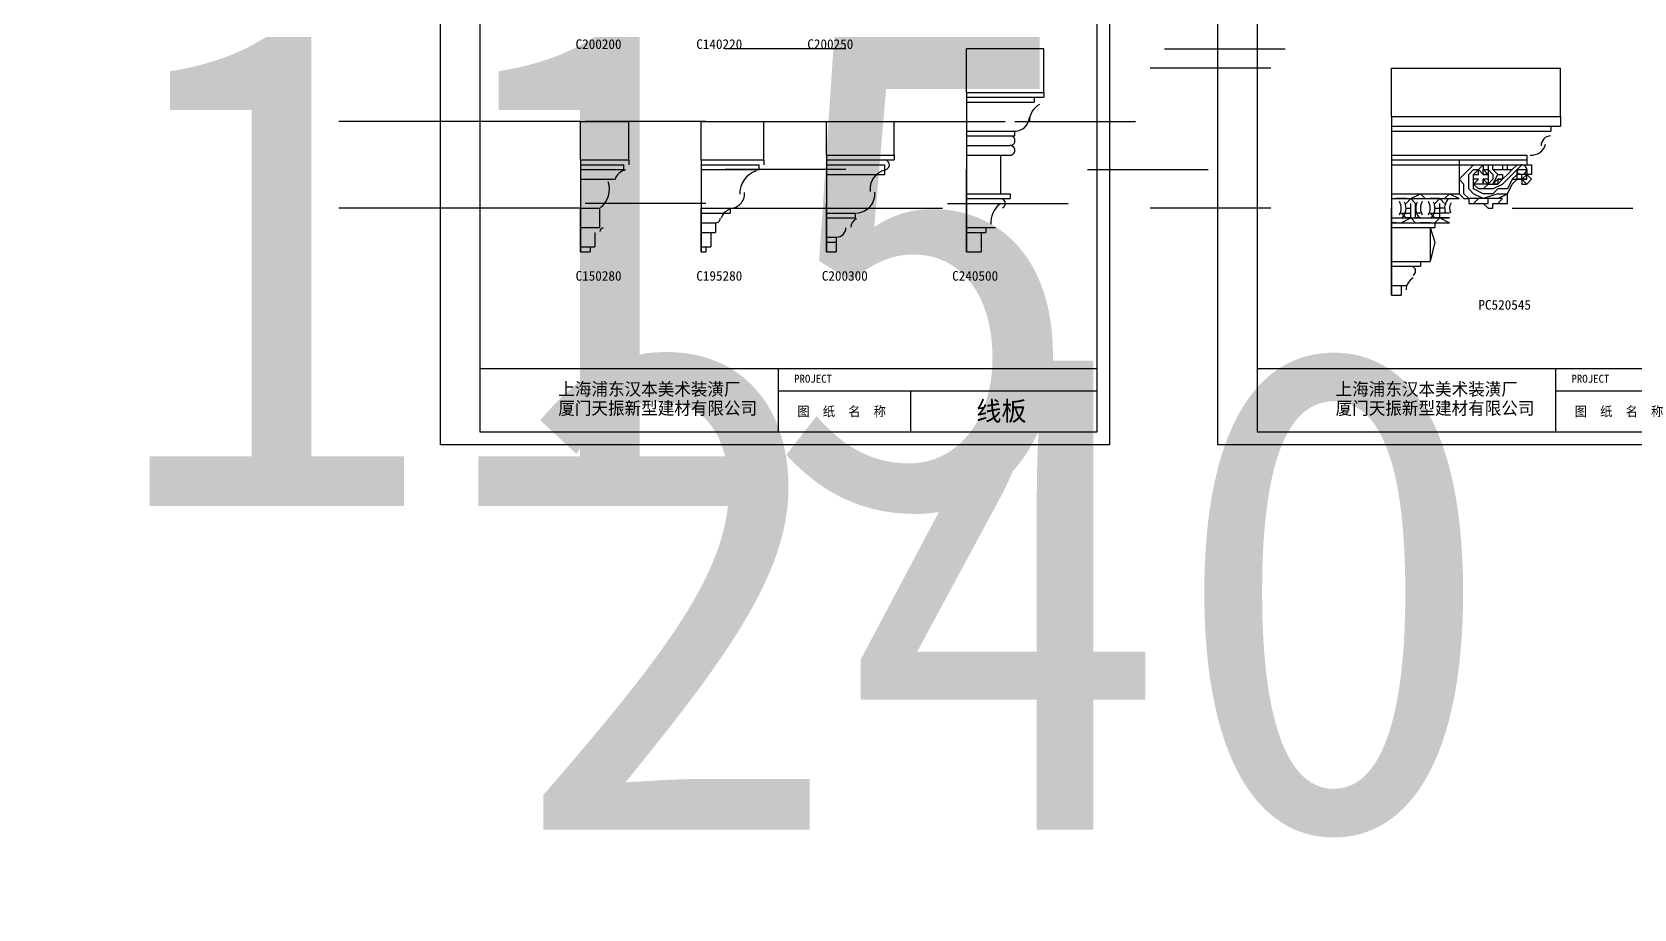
# Model space of a CAD drawing. Header units: metres. Extents: x -312.62 to -302.97, y -19.46 to -14.83.
# Drawn here: x -312.616 to -309.298, y -19.461 to -17.645 of the extents above; entities that cross this region are included whole.
import ezdxf

# ---------------------------------------------------------------- set-up
doc = ezdxf.new("R2010")
doc.units = ezdxf.units.M
doc.layers.add('DD', color=4, linetype='Continuous')
doc.layers.add('DRAW', color=7, linetype='Continuous')
doc.dimstyles.get("Standard").update_dxf_attribs({"dimtxt": 2.5, "dimasz": 2.5, "dimexe": 1.25, "dimexo": 0.625, "dimtad": 1, "dimcen": 2.5, "dimazin": 3, "dimtfac": 1, "dimtmove": 0, "dimatfit": 3})

# ---------------------------------------------------------------- blocks, each defined once
blk = doc.blocks.new('HBTK1')
for p, q in [((0.25, 0.48), (4.12, 0.48)), ((2.12, 0.48), (2.12, 0.08)), ((2.12, 0.34), (4.12, 0.34)), ((2.95, 0.34), (2.95, 0.08))]:
    blk.add_line(p, q)
for points in [[(4.2, 5.94), (4.2, 0), (0, 0), (0, 5.94)], [(4.12, 5.8), (4.12, 0.08), (0.25, 0.08), (0.25, 5.8)]]:
    blk.add_lwpolyline(points, close=True)
for s, height, p in [('PROJECT', 0.05, (2.22, 0.39)), ('图  纸  名  称', 0.06, (2.24, 0.18))]:
    blk.add_text(s, height=height).set_placement(p)
at = {"layer": 'DD'}
for s, p in [('上海浦东汉本美术装潢厂', (0.74, 0.31)), ('厦门天振新型建材有限公司', (0.74, 0.19))]:
    blk.add_text(s, height=0.08, dxfattribs=at).set_placement(p)
blk = doc.blocks.new('*D2')
for p, q in [((-311.22, -17.83), (-311.47, -17.83)), ((-310.97, -17.9), (-310.97, -17.83)), ((-310.97, -17.83), (-310.83, -17.83)), ((-310.83, -17.9), (-310.83, -17.83)), ((-310.58, -17.83), (-310.33, -17.83))]:
    blk.add_line(p, q)
at = {"layer": 'Defpoints'}
for p in [(-310.97, -17.83), (-310.97, -17.9), (-310.83, -17.9)]:
    blk.add_point(p, dxfattribs=at)
at = {"insert": (-310.9, -16.705), "char_height": 1, "attachment_point": 5}
blk.add_mtext('200', dxfattribs=at)
blk = doc.blocks.new('*D3')
for p, q in [((-310.97, -17.9), (-310.97, -18)), ((-311.22, -18), (-311.47, -18)), ((-310.97, -18.1), (-310.97, -18)), ((-310.97, -18), (-310.97, -18)), ((-310.72, -18), (-310.47, -18))]:
    blk.add_line(p, q)
at = {"layer": 'Defpoints'}
for p in [(-310.97, -17.9), (-310.97, -18), (-310.97, -18.1)]:
    blk.add_point(p, dxfattribs=at)
at = {"insert": (-310.97, -16.875), "char_height": 1, "attachment_point": 5}
blk.add_mtext('300', dxfattribs=at)
blk = doc.blocks.new('*D11')
for p, q in [((-310.93, -17.68), (-311.18, -17.68)), ((-310.68, -17.77), (-310.68, -17.68)), ((-310.52, -17.68), (-310.68, -17.68)), ((-310.52, -17.77), (-310.52, -17.68)), ((-310.27, -17.68), (-310.02, -17.68))]:
    blk.add_line(p, q)
at = {"layer": 'Defpoints'}
for p in [(-310.52, -17.68), (-310.68, -17.77), (-310.52, -17.77)]:
    blk.add_point(p, dxfattribs=at)
at = {"insert": (-310.6, -18.805), "char_height": 1, "attachment_point": 5}
blk.add_mtext('240', dxfattribs=at)
blk = doc.blocks.new('*D12')
for p, q in [((-310.68, -17.77), (-310.68, -17.93)), ((-310.93, -17.93), (-311.18, -17.93)), ((-310.68, -18.1), (-310.68, -17.93)), ((-310.68, -17.93), (-310.68, -17.93)), ((-310.43, -17.93), (-310.18, -17.93))]:
    blk.add_line(p, q)
at = {"layer": 'Defpoints'}
for p in [(-310.68, -17.77), (-310.68, -17.93), (-310.68, -18.1)]:
    blk.add_point(p, dxfattribs=at)
at = {"insert": (-310.68, -16.805), "char_height": 1, "attachment_point": 5}
blk.add_mtext('500', dxfattribs=at)
blk = doc.blocks.new('*D17')
for p, q in [((-311.48, -17.83), (-311.73, -17.83)), ((-311.23, -17.91), (-311.23, -17.83)), ((-311.23, -17.83), (-311.1, -17.83)), ((-311.1, -17.91), (-311.1, -17.83)), ((-310.85, -17.83), (-310.6, -17.83))]:
    blk.add_line(p, q)
at = {"layer": 'Defpoints'}
for p in [(-311.23, -17.83), (-311.23, -17.91), (-311.1, -17.91)]:
    blk.add_point(p, dxfattribs=at)
at = {"insert": (-311.165, -16.705), "char_height": 1, "attachment_point": 5}
blk.add_mtext('195', dxfattribs=at)
blk = doc.blocks.new('*D18')
for p, q in [((-311.73, -17.83), (-311.98, -17.83)), ((-311.48, -17.91), (-311.48, -17.83)), ((-311.48, -17.83), (-311.38, -17.83)), ((-311.38, -17.91), (-311.38, -17.83)), ((-311.13, -17.83), (-310.88, -17.83))]:
    blk.add_line(p, q)
at = {"layer": 'Defpoints'}
for p in [(-311.48, -17.83), (-311.48, -17.91), (-311.38, -17.91)]:
    blk.add_point(p, dxfattribs=at)
at = {"insert": (-311.43, -16.705), "char_height": 1, "attachment_point": 5}
blk.add_mtext('150', dxfattribs=at)
blk = doc.blocks.new('*D19')
for p, q in [((-311.23, -17.91), (-311.23, -18.01)), ((-311.48, -18.01), (-311.73, -18.01)), ((-311.23, -18.1), (-311.23, -18.01)), ((-311.23, -18.01), (-311.23, -18.01)), ((-310.98, -18.01), (-310.73, -18.01))]:
    blk.add_line(p, q)
at = {"layer": 'Defpoints'}
for p in [(-311.23, -17.91), (-311.23, -18.01), (-311.23, -18.1)]:
    blk.add_point(p, dxfattribs=at)
at = {"insert": (-311.23, -16.885), "char_height": 1, "attachment_point": 5}
blk.add_mtext('280', dxfattribs=at)
blk = doc.blocks.new('*D20')
for p, q in [((-311.48, -17.91), (-311.48, -18.01)), ((-311.73, -18.01), (-311.98, -18.01)), ((-311.48, -18.1), (-311.48, -18.01)), ((-311.48, -18.01), (-311.48, -18.01)), ((-311.23, -18.01), (-310.98, -18.01))]:
    blk.add_line(p, q)
at = {"layer": 'Defpoints'}
for p in [(-311.48, -17.91), (-311.48, -18.01), (-311.48, -18.1)]:
    blk.add_point(p, dxfattribs=at)
at = {"insert": (-311.48, -16.885), "char_height": 1, "attachment_point": 5}
blk.add_mtext('280', dxfattribs=at)
blk = doc.blocks.new('*D25')
for p, q in [((-311.73, -17.01), (-311.98, -17.01)), ((-311.48, -17.1), (-311.48, -17.01)), ((-311.4, -17.01), (-311.48, -17.01)), ((-311.4, -17.1), (-311.4, -17.01)), ((-311.15, -17.01), (-310.9, -17.01))]:
    blk.add_line(p, q)
at = {"layer": 'Defpoints'}
for p in [(-311.4, -17.01), (-311.48, -17.1), (-311.4, -17.1)]:
    blk.add_point(p, dxfattribs=at)
at = {"insert": (-311.44, -18.135), "char_height": 1, "attachment_point": 5}
blk.add_mtext('115', dxfattribs=at)
blk = doc.blocks.new('*D83')
for p, q in [((-308.34, -17.65), (-308.34, -17.71)), ((-308.59, -17.71), (-308.84, -17.71)), ((-308.34, -17.77), (-308.34, -17.71)), ((-308.34, -17.71), (-308.34, -17.71)), ((-308.09, -17.71), (-307.84, -17.71))]:
    blk.add_line(p, q)
at = {"layer": 'Defpoints'}
for p in [(-308.34, -17.65), (-308.34, -17.71), (-308.34, -17.77)]:
    blk.add_point(p, dxfattribs=at)
at = {"insert": (-308.34, -16.585), "char_height": 1, "attachment_point": 5}
blk.add_mtext('115', dxfattribs=at)
blk = doc.blocks.new('*D91')
for p, q in [((-308.3, -18.18), (-308.3, -18.21)), ((-308.18, -18.18), (-308.18, -18.21)), ((-308.55, -18.21), (-308.8, -18.21)), ((-308.3, -18.21), (-308.18, -18.21)), ((-307.93, -18.21), (-307.68, -18.21))]:
    blk.add_line(p, q)
at = {"layer": 'Defpoints'}
for p in [(-308.3, -18.18), (-308.18, -18.18), (-308.3, -18.21)]:
    blk.add_point(p, dxfattribs=at)
at = {"insert": (-308.24, -17.085), "char_height": 1, "attachment_point": 5}
blk.add_mtext('125', dxfattribs=at)
blk = doc.blocks.new('*D96')
for p, q in [((-308.34, -17.77), (-308.34, -17.81)), ((-308.1, -17.77), (-308.1, -17.81)), ((-308.59, -17.81), (-308.84, -17.81)), ((-308.34, -17.81), (-308.1, -17.81)), ((-307.85, -17.81), (-307.6, -17.81))]:
    blk.add_line(p, q)
at = {"layer": 'Defpoints'}
for p in [(-308.34, -17.77), (-308.1, -17.77), (-308.34, -17.81)]:
    blk.add_point(p, dxfattribs=at)
at = {"insert": (-308.22, -16.685), "char_height": 1, "attachment_point": 5}
blk.add_mtext('235', dxfattribs=at)
blk = doc.blocks.new('*D117')
for p, q in [((-310.05, -17.72), (-310.3, -17.72)), ((-309.8, -17.82), (-309.8, -17.72)), ((-309.8, -17.72), (-309.45, -17.72)), ((-309.45, -17.82), (-309.45, -17.72)), ((-309.2, -17.72), (-308.95, -17.72))]:
    blk.add_line(p, q)
at = {"layer": 'Defpoints'}
for p in [(-309.8, -17.72), (-309.8, -17.82), (-309.45, -17.82)]:
    blk.add_point(p, dxfattribs=at)
at = {"insert": (-309.625, -16.595), "char_height": 1, "attachment_point": 5}
blk.add_mtext('520', dxfattribs=at)
blk = doc.blocks.new('*D118')
for p, q in [((-309.8, -17.82), (-309.8, -18.01)), ((-310.05, -18.01), (-310.3, -18.01)), ((-309.8, -18.19), (-309.8, -18.01)), ((-309.8, -18.01), (-309.8, -18.01)), ((-309.55, -18.01), (-309.3, -18.01))]:
    blk.add_line(p, q)
at = {"layer": 'Defpoints'}
for p in [(-309.8, -17.82), (-309.8, -18.01), (-309.8, -18.19)]:
    blk.add_point(p, dxfattribs=at)
at = {"insert": (-309.8, -16.885), "char_height": 1, "attachment_point": 5}
blk.add_mtext('545', dxfattribs=at)

msp = doc.modelspace()

# ---------------------------------------------------------------- linework, layer by layer
at = {"layer": 'DRAW'}
for p, q in [((-310.68, -17.77), (-310.52, -17.77)), ((-310.68, -17.77), (-310.68, -18.1)), ((-310.68, -17.78), (-310.52, -17.78)), ((-310.54, -17.78), (-310.54, -17.79)), ((-310.52, -17.77), (-310.52, -17.78)), ((-310.68, -17.79), (-310.54, -17.79)), ((-310.68, -17.85), (-310.58, -17.85)), ((-310.58, -17.86), (-310.58, -17.85)), ((-309.8, -17.82), (-309.8, -18.19)), ((-309.8, -17.82), (-309.45, -17.82)), ((-309.8, -17.84), (-309.46, -17.84)), ((-309.8, -17.85), (-309.47, -17.85)), ((-309.47, -17.84), (-309.47, -17.85)), ((-309.46, -17.84), (-309.45, -17.84)), ((-309.45, -17.82), (-309.45, -17.84)), ((-310.68, -17.86), (-310.58, -17.86)), ((-310.68, -17.88), (-310.59, -17.88)), ((-311.48, -17.91), (-311.48, -18.1)), ((-311.48, -17.91), (-311.38, -17.91)), ((-311.38, -17.91), (-311.38, -17.92)), ((-311.23, -17.91), (-311.1, -17.91)), ((-311.23, -17.91), (-311.23, -18.1)), ((-311.1, -17.91), (-311.1, -17.92)), ((-310.97, -17.9), (-310.83, -17.9)), ((-310.97, -17.9), (-310.97, -18.1)), ((-310.97, -17.91), (-310.84, -17.91)), ((-310.84, -17.91), (-310.83, -17.91)), ((-310.84, -17.91), (-310.83, -17.91)), ((-310.83, -17.9), (-310.83, -17.91)), ((-310.68, -17.9), (-310.59, -17.9)), ((-310.61, -17.9), (-310.61, -17.98)), ((-309.8, -17.9), (-309.52, -17.9)), ((-309.8, -17.91), (-309.52, -17.91)), ((-309.8, -17.91), (-309.52, -17.91)), ((-309.66, -17.91), (-309.66, -17.98)), ((-309.52, -17.9), (-309.52, -17.9)), ((-309.52, -17.9), (-309.52, -17.91)), ((-309.52, -17.91), (-309.52, -17.92)), ((-309.52, -17.91), (-309.52, -17.91)), ((-311.48, -17.92), (-311.39, -17.92)), ((-311.48, -17.93), (-311.39, -17.93)), ((-311.39, -17.93), (-311.39, -17.92)), ((-311.38, -17.92), (-311.38, -17.92)), ((-311.23, -17.92), (-311.11, -17.92)), ((-311.23, -17.93), (-311.11, -17.93)), ((-311.11, -17.93), (-311.11, -17.92)), ((-311.1, -17.92), (-311.1, -17.92)), ((-310.97, -17.92), (-310.85, -17.92)), ((-310.97, -17.94), (-310.85, -17.94)), ((-310.85, -17.92), (-310.85, -17.94)), ((-309.8, -17.92), (-309.52, -17.92)), ((-311.48, -17.95), (-311.41, -17.95)), ((-310.68, -17.98), (-310.59, -17.98)), ((-310.59, -17.98), (-310.59, -17.99)), ((-309.8, -17.98), (-309.66, -17.98)), ((-309.75, -17.98), (-309.72, -17.98)), ((-309.75, -17.98), (-309.66, -17.98)), ((-309.69, -17.98), (-309.66, -17.98)), ((-311.48, -18.01), (-311.44, -18.01)), ((-311.44, -18.05), (-311.44, -18.01)), ((-311.23, -18.01), (-311.17, -18.01)), ((-311.17, -18.01), (-311.17, -18.02)), ((-310.68, -17.99), (-310.59, -17.99)), ((-309.8, -17.99), (-309.66, -17.99)), ((-309.77, -17.99), (-309.79, -17.99)), ((-309.76, -17.99), (-309.77, -18)), ((-309.77, -18.01), (-309.76, -18.01)), ((-309.77, -18.01), (-309.76, -18.01)), ((-309.76, -17.99), (-309.75, -18)), ((-309.75, -18.01), (-309.75, -18.01)), ((-309.75, -18.01), (-309.75, -18.01)), ((-309.7, -17.99), (-309.72, -17.99)), ((-309.7, -17.99), (-309.71, -18)), ((-309.71, -18.01), (-309.7, -18.01)), ((-309.71, -18.01), (-309.7, -18.01)), ((-309.7, -17.99), (-309.69, -18)), ((-309.69, -18.01), (-309.7, -18.01)), ((-309.69, -18.01), (-309.7, -18.01)), ((-311.23, -18.02), (-311.17, -18.02)), ((-311.23, -18.04), (-311.2, -18.04)), ((-311.2, -18.04), (-311.2, -18.06)), ((-310.97, -18.02), (-310.91, -18.02)), ((-310.97, -18.03), (-310.91, -18.03)), ((-310.91, -18.03), (-310.91, -18.02)), ((-309.8, -18.03), (-309.68, -18.03)), ((-309.79, -18.04), (-309.8, -18.04)), ((-309.8, -18.04), (-309.68, -18.04)), ((-309.78, -18.02), (-309.76, -18.02)), ((-309.77, -18.02), (-309.76, -18.02)), ((-309.74, -18.02), (-309.75, -18.02)), ((-309.74, -18.02), (-309.75, -18.02)), ((-309.72, -18.04), (-309.74, -18.04)), ((-309.72, -18.02), (-309.7, -18.02)), ((-309.72, -18.02), (-309.7, -18.02)), ((-309.71, -18.04), (-309.71, -18.05)), ((-309.69, -18.02), (-309.7, -18.02)), ((-309.68, -18.02), (-309.7, -18.02)), ((-311.48, -18.05), (-311.44, -18.05)), ((-311.45, -18.06), (-311.45, -18.09)), ((-311.23, -18.06), (-311.2, -18.06)), ((-311.21, -18.06), (-311.21, -18.09)), ((-310.97, -18.07), (-310.95, -18.07)), ((-310.97, -18.08), (-310.95, -18.08)), ((-310.95, -18.07), (-310.95, -18.08)), ((-310.95, -18.08), (-310.95, -18.1)), ((-310.68, -18.05), (-310.62, -18.05)), ((-310.68, -18.06), (-310.64, -18.06)), ((-310.65, -18.06), (-310.65, -18.1)), ((-310.64, -18.05), (-310.64, -18.06)), ((-309.8, -18.05), (-309.71, -18.05)), ((-309.8, -18.05), (-309.73, -18.05)), ((-309.8, -18.05), (-309.74, -18.05)), ((-309.72, -18.05), (-309.72, -18.12)), ((-311.48, -18.09), (-311.45, -18.09)), ((-311.48, -18.1), (-311.46, -18.1)), ((-311.46, -18.09), (-311.46, -18.1)), ((-311.23, -18.09), (-311.21, -18.09)), ((-311.23, -18.1), (-311.22, -18.1)), ((-311.22, -18.09), (-311.22, -18.1)), ((-310.97, -18.1), (-310.95, -18.1)), ((-310.68, -18.1), (-310.65, -18.1)), ((-309.8, -18.12), (-309.72, -18.12)), ((-309.8, -18.13), (-309.74, -18.13)), ((-309.74, -18.12), (-309.74, -18.13)), ((-309.8, -18.17), (-309.77, -18.17)), ((-309.8, -18.17), (-309.78, -18.17)), ((-309.78, -18.17), (-309.78, -18.19)), ((-309.8, -18.19), (-309.78, -18.19))]:
    msp.add_line(p, q, dxfattribs=at)
for points in [[(-309.58, -17.99), (-309.58, -17.99), (-309.59, -17.99), (-309.61, -17.99), (-309.62, -17.99), (-309.64, -17.99), (-309.65, -17.98), (-309.65, -17.96), (-309.66, -17.95), (-309.65, -17.94), (-309.64, -17.93), (-309.63, -17.92), (-309.62, -17.92), (-309.6, -17.92), (-309.6, -17.93), (-309.59, -17.94), (-309.59, -17.95), (-309.6, -17.96), (-309.6, -17.96), (-309.61, -17.97), (-309.62, -17.97)], [(-309.58, -17.98), (-309.61, -17.99), (-309.63, -17.98), (-309.64, -17.97), (-309.64, -17.95), (-309.64, -17.94), (-309.63, -17.93), (-309.62, -17.93), (-309.61, -17.92)], [(-309.63, -17.95), (-309.63, -17.94), (-309.63, -17.94), (-309.62, -17.93), (-309.62, -17.93), (-309.61, -17.92), (-309.61, -17.93), (-309.6, -17.93), (-309.6, -17.93), (-309.6, -17.94), (-309.6, -17.95), (-309.6, -17.96), (-309.61, -17.97), (-309.62, -17.97)], [(-309.54, -17.93), (-309.54, -17.94), (-309.55, -17.95), (-309.56, -17.97), (-309.58, -17.97), (-309.59, -17.98), (-309.61, -17.98), (-309.63, -17.97), (-309.63, -17.96), (-309.63, -17.95)], [(-309.63, -17.94), (-309.63, -17.94), (-309.62, -17.94), (-309.62, -17.94), (-309.62, -17.94), (-309.62, -17.94), (-309.62, -17.94), (-309.62, -17.93), (-309.62, -17.93), (-309.62, -17.93), (-309.61, -17.94), (-309.61, -17.94), (-309.61, -17.94), (-309.61, -17.94), (-309.61, -17.94), (-309.61, -17.94), (-309.61, -17.93), (-309.61, -17.93), (-309.6, -17.94), (-309.6, -17.94), (-309.6, -17.94), (-309.6, -17.94), (-309.61, -17.94), (-309.6, -17.94), (-309.6, -17.94), (-309.6, -17.95), (-309.6, -17.95), (-309.6, -17.95), (-309.61, -17.95), (-309.61, -17.95), (-309.61, -17.95), (-309.61, -17.95), (-309.6, -17.96), (-309.6, -17.96), (-309.61, -17.96), (-309.61, -17.96), (-309.61, -17.95), (-309.61, -17.96), (-309.61, -17.96), (-309.61, -17.96), (-309.61, -17.96), (-309.61, -17.96), (-309.61, -17.96), (-309.62, -17.96), (-309.62, -17.96), (-309.62, -17.96), (-309.62, -17.96), (-309.62, -17.96), (-309.62, -17.96), (-309.63, -17.96), (-309.63, -17.96), (-309.63, -17.96), (-309.62, -17.95), (-309.62, -17.95), (-309.62, -17.95), (-309.63, -17.95), (-309.63, -17.95), (-309.63, -17.95), (-309.63, -17.95), (-309.63, -17.95), (-309.63, -17.95), (-309.63, -17.95), (-309.63, -17.94), (-309.63, -17.94), (-309.63, -17.94)], [(-309.6, -17.96), (-309.58, -17.96), (-309.57, -17.95), (-309.56, -17.94), (-309.55, -17.93), (-309.54, -17.92), (-309.53, -17.92), (-309.52, -17.92), (-309.51, -17.92), (-309.51, -17.94), (-309.52, -17.94), (-309.53, -17.95), (-309.53, -17.94), (-309.54, -17.94)], [(-309.59, -17.96), (-309.59, -17.96), (-309.58, -17.94), (-309.59, -17.93), (-309.59, -17.92), (-309.59, -17.92)], [(-309.59, -17.97), (-309.57, -17.96), (-309.56, -17.95), (-309.55, -17.94), (-309.53, -17.92)], [(-309.59, -17.93), (-309.58, -17.93), (-309.57, -17.93), (-309.57, -17.93), (-309.55, -17.93)], [(-309.58, -17.94), (-309.58, -17.94), (-309.57, -17.94), (-309.57, -17.95)], [(-309.58, -17.99), (-309.56, -17.98), (-309.55, -17.96), (-309.54, -17.95), (-309.54, -17.94)], [(-309.57, -17.92), (-309.57, -17.93), (-309.57, -17.93), (-309.56, -17.93), (-309.56, -17.93), (-309.56, -17.93), (-309.56, -17.92), (-309.56, -17.92)], [(-309.55, -17.95), (-309.54, -17.95), (-309.54, -17.95), (-309.54, -17.94), (-309.54, -17.94)], [(-309.53, -17.94), (-309.54, -17.94), (-309.54, -17.93), (-309.53, -17.93), (-309.53, -17.93), (-309.52, -17.93), (-309.52, -17.94), (-309.53, -17.94), (-309.53, -17.94)], [(-309.52, -17.95), (-309.52, -17.95), (-309.52, -17.94), (-309.51, -17.95), (-309.51, -17.95), (-309.52, -17.96), (-309.52, -17.96), (-309.52, -17.96), (-309.53, -17.95), (-309.53, -17.96), (-309.53, -17.96), (-309.52, -17.96)], [(-309.76, -17.99), (-309.74, -17.98), (-309.73, -17.99)], [(-309.69, -17.99), (-309.68, -17.98), (-309.66, -17.99)], [(-309.66, -17.98), (-309.65, -17.99), (-309.65, -17.99), (-309.64, -17.99), (-309.64, -17.99)], [(-309.59, -17.97), (-309.6, -17.97), (-309.62, -17.97), (-309.63, -17.96), (-309.63, -17.95)], [(-309.59, -17.96), (-309.58, -17.95), (-309.57, -17.95), (-309.58, -17.95), (-309.58, -17.96), (-309.59, -17.96)], [(-309.58, -18), (-309.58, -18), (-309.56, -18), (-309.56, -17.99), (-309.56, -17.99), (-309.56, -17.98), (-309.56, -17.98)], [(-309.58, -17.98), (-309.56, -17.98)], [(-309.54, -17.95), (-309.53, -17.95), (-309.53, -17.95), (-309.52, -17.95), (-309.53, -17.95), (-309.54, -17.95)], [(-309.8, -17.99), (-309.79, -17.99)], [(-309.76, -18.03), (-309.76, -18.03), (-309.76, -18.02), (-309.76, -18.02), (-309.76, -18.01), (-309.76, -18), (-309.76, -18)], [(-309.75, -18.03), (-309.75, -18.02), (-309.75, -18.02), (-309.75, -18.01), (-309.75, -18), (-309.75, -18)], [(-309.7, -18.03), (-309.7, -18.02), (-309.7, -18.02), (-309.7, -18.01), (-309.7, -18), (-309.7, -18)], [(-309.7, -18.03), (-309.7, -18.03), (-309.7, -18.02), (-309.7, -18.02), (-309.7, -18.01), (-309.7, -18), (-309.7, -18)], [(-309.65, -17.99), (-309.64, -17.99), (-309.64, -18), (-309.63, -18), (-309.63, -18), (-309.62, -17.99)], [(-309.63, -18), (-309.63, -18), (-309.62, -18), (-309.61, -18), (-309.6, -18), (-309.6, -18), (-309.6, -17.99)], [(-309.61, -18), (-309.6, -18.01), (-309.59, -18.01), (-309.59, -18), (-309.58, -18), (-309.57, -17.99), (-309.58, -17.99)], [(-309.76, -18.03), (-309.77, -18.03), (-309.77, -18.03), (-309.78, -18.02), (-309.77, -18.03), (-309.76, -18.03)], [(-309.78, -18.04), (-309.76, -18.03), (-309.75, -18.04)], [(-309.75, -18.03), (-309.75, -18.03), (-309.74, -18.03), (-309.74, -18.03)], [(-309.74, -18.03), (-309.74, -18.03), (-309.75, -18.03)], [(-309.75, -18.04), (-309.75, -18.04)], [(-309.7, -18.03), (-309.71, -18.03), (-309.71, -18.03), (-309.72, -18.02), (-309.71, -18.03), (-309.7, -18.03)], [(-309.71, -18.04), (-309.7, -18.03), (-309.68, -18.04)], [(-309.7, -18.03), (-309.69, -18.03), (-309.68, -18.03), (-309.68, -18.03)], [(-309.68, -18.03), (-309.68, -18.03), (-309.7, -18.03)], [(-309.72, -18.05), (-309.71, -18.08), (-309.72, -18.12)]]:
    msp.add_lwpolyline(points, dxfattribs=at)
msp.add_circle((-309.61, -17.95), 0, dxfattribs=at)
for centre, radius, start, end in [((-310.51, -17.83), 0.04, 118.61, 178.45), ((-310.58, -17.82), 0.03, 270.66, 355.65), ((-309.46, -17.84), 0, 0, 180), ((-310.59, -17.89), 0.01, 265.3, 94.7), ((-310.59, -17.87), 0.01, 290.21, 69.79), ((-309.51, -17.87), 0.03, 264.38, 346.25), ((-309.47, -17.88), 0.02, 91.25, 181.8), ((-310.85, -17.92), 0.01, 269.01, 90.99), ((-310.84, -17.91), 0, 2.36, 177.64), ((-311.38, -17.96), 0.03, 102.52, 162.17), ((-311.38, -17.92), 0, 2.36, 177.64), ((-311.1, -17.98), 0.05, 108.52, 181.18), ((-311.11, -17.92), 0, 2.36, 177.64), ((-310.84, -17.97), 0.04, 102.94, 187.49), ((-309.53, -17.93), 0.01, 226.48, 105.78), ((-311.47, -17.97), 0.05, 309.67, 17.43), ((-311.17, -17.98), 0.03, 265.29, 5.06), ((-310.91, -17.98), 0.04, 272.44, 4.87), ((-311.16, -18.04), 0.03, 112.57, 161.27), ((-310.58, -18.04), 0.05, 129.07, 183.49), ((-310.61, -18), 0.01, 295.15, 68.42), ((-309.81, -18.01), 0.03, 332.5, 28.41), ((-309.8, -18.01), 0.03, 315.03, 25.14), ((-309.72, -18.01), 0.03, 154.86, 224.97), ((-309.71, -18.01), 0.03, 151.59, 207.5), ((-309.75, -18.01), 0.03, 332.5, 28.41), ((-309.74, -18.01), 0.03, 315.03, 25.14), ((-309.66, -18.01), 0.03, 138.95, 199.58), ((-309.66, -18.01), 0.02, 146.88, 208.1), ((-311.2, -18.03), 0.01, 266.42, 356.85), ((-310.9, -18.05), 0.02, 113.81, 177.94), ((-311.43, -18.06), 0.01, 108.37, 169.32), ((-310.95, -18.05), 0.02, 271.9, 359.21), ((-309.76, -18.14), 0.01, 299.53, 58.96), ((-309.74, -18.18), 0.03, 119.95, 178.12)]:
    msp.add_arc(centre, radius, start, end, dxfattribs=at)

# ---------------------------------------------------------------- block references
at = {"xscale": 0.33, "yscale": 0.33, "zscale": 0.33}
for p in [(-311.77, -18.5), (-310.16, -18.5)]:
    msp.add_blockref('HBTK1', p, dxfattribs=at)

# ---------------------------------------------------------------- texts
msp.add_text('线板', height=0.04).set_placement((-310.66, -18.45))
at = {"layer": 'DD'}
for s, p in [('C200200', (-311.49, -17.68)), ('C140220', (-311.24, -17.68)), ('C200250', (-311.01, -17.68)), ('C150280', (-311.49, -18.16)), ('C195280', (-311.24, -18.16)), ('C200300', (-310.98, -18.16)), ('C240500', (-310.71, -18.16)), ('PC520545', (-309.62, -18.22))]:
    msp.add_text(s, height=0.02, dxfattribs=at).set_placement(p)

# ---------------------------------------------------------------- dimensions: what is measured, and where the dimension line sits
for base, p1, p2, text, picture, middle in [((-309.8, -17.72), (-309.8, -17.82), (-309.45, -17.82), '520', '*D117', (-309.625, -16.595)), ((-308.34, -17.71), (-308.34, -17.77), (-308.34, -17.65), '115', '*D83', (-308.34, -16.585)), ((-311.48, -17.83), (-311.48, -17.91), (-311.38, -17.91), '150', '*D18', (-311.43, -16.705)), ((-311.23, -17.83), (-311.23, -17.91), (-311.1, -17.91), '195', '*D17', (-311.165, -16.705)), ((-310.97, -17.83), (-310.97, -17.9), (-310.83, -17.9), '200', '*D2', (-310.9, -16.705)), ((-308.34, -17.81), (-308.34, -17.77), (-308.1, -17.77), '235', '*D96', (-308.22, -16.685)), ((-310.68, -17.93), (-310.68, -18.1), (-310.68, -17.77), '500', '*D12', (-310.68, -16.805)), ((-310.97, -18), (-310.97, -18.1), (-310.97, -17.9), '300', '*D3', (-310.97, -16.875)), ((-311.48, -18.01), (-311.48, -18.1), (-311.48, -17.91), '280', '*D20', (-311.48, -16.885)), ((-311.23, -18.01), (-311.23, -18.1), (-311.23, -17.91), '280', '*D19', (-311.23, -16.885)), ((-309.8, -18.01), (-309.8, -18.19), (-309.8, -17.82), '545', '*D118', (-309.8, -16.885)), ((-308.3, -18.21), (-308.3, -18.18), (-308.18, -18.18), '125', '*D91', (-308.24, -17.085)), ((-311.4, -17.01), (-311.4, -17.1), (-311.48, -17.1), '115', '*D25', (-311.44, -18.135)), ((-310.52, -17.68), (-310.52, -17.77), (-310.68, -17.77), '240', '*D11', (-310.6, -18.805))]:
    dim = msp.add_linear_dim(base=base, p1=p1, p2=p2, text=text, dimstyle='Standard')
    dim.commit()
    dim.dimension.update_dxf_attribs({"geometry": picture, "text_midpoint": middle})

doc.saveas('drawing.dxf')
